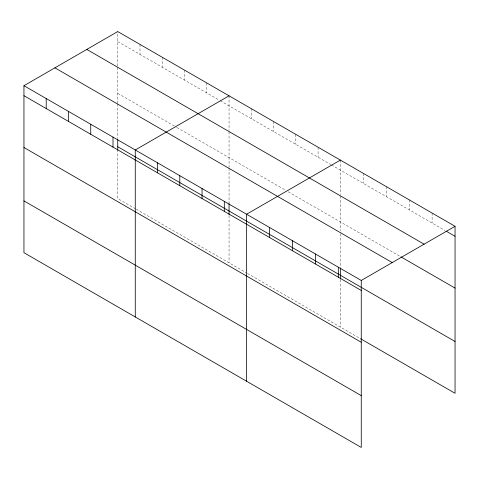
<?xml version="1.0" encoding="UTF-8"?>
<svg xmlns="http://www.w3.org/2000/svg" width="479" height="479" viewBox="0 0 479 479"><rect width="100%" height="100%" fill="white"/><g stroke="black" fill="none" stroke-linecap="round" stroke-linejoin="round"><path stroke-width="0.36" stroke-dasharray="2.4 1.8" d="M117.738 65.976L117.738 31.56M117.738 41.553L219.508 100.315M220.142 100.68L330.821 164.578M331.456 164.944L444.853 230.417M117.738 93.363L176.254 127.145M176.895 127.516L285.664 190.313M288.202 191.78L400.252 256.475M135.545 208.832L117.738 198.546L117.738 151.178M136.186 209.197L246.859 273.096M247.493 273.461L360.753 338.851M432.112 213.065L432.112 223.058M409.174 199.821L409.174 209.814M386.236 186.576L386.236 196.57M363.304 173.332L363.304 183.331M340.365 160.094L340.365 194.51M340.365 195.989L340.365 230.788M340.365 233.758L340.365 267.114M340.365 279.712L340.365 327.079M318.098 147.239L318.098 157.232M295.836 134.383L295.836 144.383M273.575 121.534L273.575 131.527M251.313 108.679L251.313 118.672M229.052 95.824L229.052 130.246M229.052 131.725L229.052 167.267M229.052 168.009L229.052 202.851M229.052 215.448L229.052 262.815M206.79 82.975L206.79 92.968M184.523 70.12L184.523 80.113M162.261 57.264L162.261 67.258M140 44.415L140 54.408M117.738 67.455L117.738 102.997M117.738 103.739L117.738 138.587"/><path stroke-width="0.72" d="M23.95 85.705L361.262 280.454L361.262 447.44L23.95 252.696L23.95 85.705L117.738 31.56L455.05 226.304L455.05 393.295L360.753 338.851M229.052 95.824L135.264 149.975L135.264 316.96M340.365 160.094L246.577 214.239L246.577 381.224M361.262 280.454L455.05 226.304M446.129 231.147L455.05 236.303M86.789 49.427L424.101 244.176M400.893 256.84L455.05 288.107M54.899 67.838L392.211 262.582M117.738 146.742L455.05 341.485M23.95 95.704L361.262 290.448M23.95 147.508L361.262 342.257M23.95 200.887L361.262 395.63M340.365 267.857L340.365 278.97M338.324 267.21L338.324 277.203M315.392 253.966L315.392 263.959M292.453 240.721L292.453 250.721M269.515 227.483L269.515 237.476M229.052 203.593L229.052 214.706M224.316 201.384L224.316 211.383M202.054 188.534L202.054 198.528M179.787 175.679L179.787 185.672M157.525 162.824L157.525 172.823M117.738 139.323L117.738 150.442M113.002 137.12L113.002 147.113M90.741 124.265L90.741 134.264M68.473 111.415L68.473 121.409M46.212 98.56L46.212 108.553"/></g></svg>
